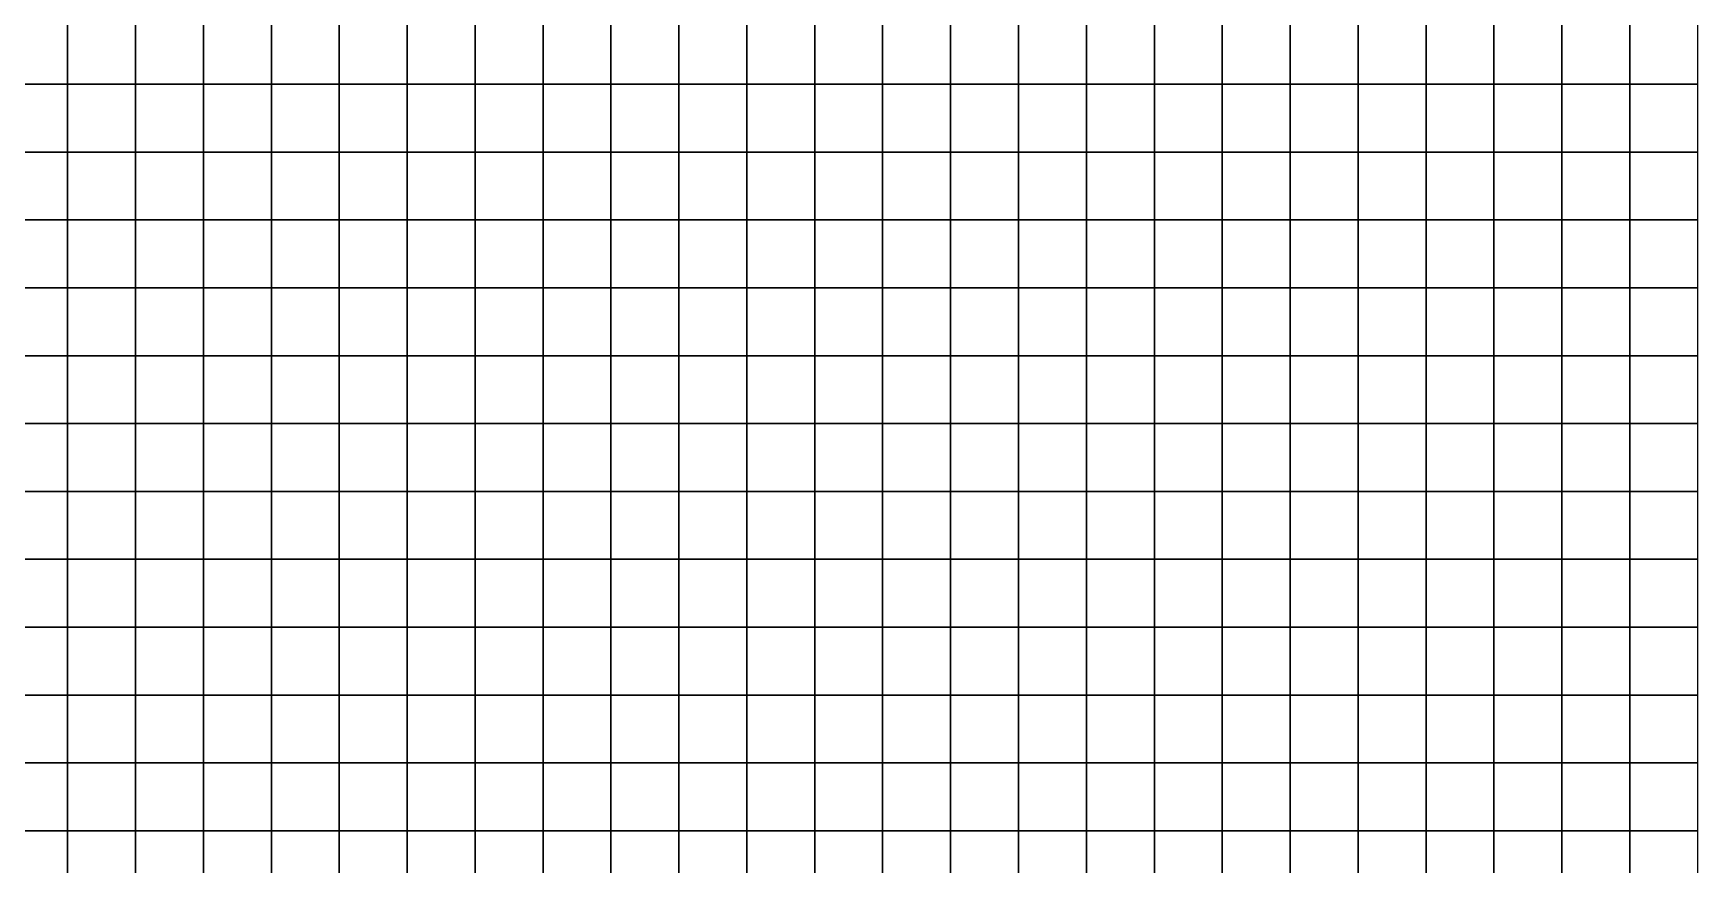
# Model space of a CAD drawing. Extents: x -32000 to 32000, y -32000 to 32000.
# Drawn here: x 16317 to 32000, y -15680 to -7840 of the extents above; entities that cross this region are included whole.
import ezdxf

# ---------------------------------------------------------------- set-up
doc = ezdxf.new("R2010")
doc.units = 0

msp = doc.modelspace()

# ---------------------------------------------------------------- linework, layer by layer
at = {"color": 1}
for points in [[(16000, -8320, 3843.6624), (16640, -8320, 3840.4624), (16640, -7680, 3839.137), (16000, -7680, 3842.3367)], [(16640, -8320, 3840.4624), (17280, -8320, 3837.2625), (17280, -7680, 3835.9368), (16640, -7680, 3839.137)], [(17280, -8320, 3837.2625), (17920, -8320, 3834.0625), (17920, -7680, 3832.7371), (17280, -7680, 3835.9368)], [(17920, -8320, 3834.0625), (18559.9961, -8320, 3830.8623), (18559.9961, -7680, 3829.5371), (17920, -7680, 3832.7371)], [(18559.9961, -8320, 3830.8623), (19199.9961, -8320, 3827.6626), (19199.9961, -7680, 3826.3372), (18559.9961, -7680, 3829.5371)], [(19199.9961, -8320, 3827.6626), (19840, -8320, 3846.9619), (19840, -7680, 3823.1372), (19199.9961, -7680, 3826.3372)], [(19840, -8320, 3846.9619), (20480, -8320, 3870.1382), (20480, -7680, 3819.937), (19840, -7680, 3823.1372)], [(20480, -8320, 3870.1382), (21120, -8320, 3841.2271), (21120, -7680, 3816.7373), (20480, -7680, 3819.937)], [(21120, -8320, 3841.2271), (21760, -8320, 3814.8628), (21760, -7680, 3813.5371), (21120, -7680, 3816.7373)], [(21760, -8320, 3814.8628), (22399.9961, -8320, 3811.6626), (22399.9961, -7680, 3810.3374), (21760, -7680, 3813.5371)], [(22399.9961, -8320, 3811.6626), (23039.9961, -8320, 3810.3374), (23039.9961, -7680, 3807.1372), (22399.9961, -7680, 3810.3374)], [(23039.9961, -8320, 3810.3374), (23680, -8320, 3887.7151), (23680, -7680, 3847.9602), (23039.9961, -7680, 3807.1372)], [(23680, -8320, 3887.7151), (24320, -8320, 4041.4436), (24320, -7680, 3898.8445), (23680, -7680, 3847.9602)], [(24320, -8320, 4041.4436), (24960, -8320, 4083.7651), (24960, -7680, 3797.7981), (24320, -7680, 3898.8445)], [(24960, -8320, 4083.7651), (25600, -8320, 3911.0928), (25600, -7680, 3794.3374), (24960, -7680, 3797.7981)], [(25600, -8320, 3911.0928), (26239.9961, -8320, 3798.7415), (26239.9961, -7680, 3791.1377), (25600, -7680, 3794.3374)], [(26239.9961, -8320, 3798.7415), (26879.9961, -8320, 3807.9116), (26879.9961, -7680, 3787.9375), (26239.9961, -7680, 3791.1377)], [(26879.9961, -8320, 3807.9116), (27520, -8320, 3824.9412), (27520, -7680, 3784.7378), (26879.9961, -7680, 3787.9375)], [(27520, -8320, 3824.9412), (28160, -8320, 3815.7539), (28160, -7680, 3781.5376), (27520, -7680, 3784.7378)], [(28160, -8320, 3815.7539), (28800, -8320, 3881.1401), (28800, -7680, 3778.3379), (28160, -7680, 3781.5376)], [(28800, -8320, 3881.1401), (29440, -8320, 4033.9363), (29440, -7680, 3858.9939), (28800, -7680, 3778.3379)], [(29440, -8320, 4033.9363), (30079.9961, -8320, 4166.1943), (30079.9961, -7680, 3974.0505), (29440, -7680, 3858.9939)], [(30079.9961, -8320, 4166.1943), (30719.9961, -8320, 4184.3843), (30719.9961, -7680, 4021.7705), (30079.9961, -7680, 3974.0505)], [(30719.9961, -8320, 4184.3843), (31359.9961, -8320, 4008.8955), (31359.9961, -7680, 4045.0989), (30719.9961, -7680, 4021.7705)], [(31359.9961, -8320, 4008.8955), (32000, -8320), (32000, -7680), (31359.9961, -7680, 4045.0989)], [(16000, -8960.002, 3844.9878), (16640, -8960.002, 3841.7876), (16640, -8320, 3840.4624), (16000, -8320, 3843.6624)], [(16640, -8960.002, 3841.7876), (17280, -8960.002, 3838.5879), (17280, -8320, 3837.2625), (16640, -8320, 3840.4624)], [(17280, -8960.002, 3838.5879), (17920, -8960.002, 3835.3877), (17920, -8320, 3834.0625), (17280, -8320, 3837.2625)], [(17920, -8960.002, 3835.3877), (18559.9961, -8960.002, 3832.188), (18559.9961, -8320, 3830.8623), (17920, -8320, 3834.0625)], [(18559.9961, -8960.002, 3832.188), (19199.9961, -8960.002, 3833.0769), (19199.9961, -8320, 3827.6626), (18559.9961, -8320, 3830.8623)], [(19199.9961, -8960.002, 3833.0769), (19840, -8960.002, 3987.7834), (19840, -8320, 3846.9619), (19199.9961, -8320, 3827.6626)], [(19840, -8960.002, 3987.7834), (20480, -8960.002, 4078.717), (20480, -8320, 3870.1382), (19840, -8320, 3846.9619)], [(20480, -8960.002, 4078.717), (21120, -8960.002, 3933.5952), (21120, -8320, 3841.2271), (20480, -8320, 3870.1382)], [(21120, -8960.002, 3933.5952), (21760, -8960.002, 3845.5227), (21760, -8320, 3814.8628), (21120, -8320, 3841.2271)], [(21760, -8960.002, 3845.5227), (22399.9961, -8960.002, 3829.2434), (22399.9961, -8320, 3811.6626), (21760, -8320, 3814.8628)], [(22399.9961, -8960.002, 3829.2434), (23039.9961, -8960.002, 3923.179), (23039.9961, -8320, 3810.3374), (22399.9961, -8320, 3811.6626)], [(23039.9961, -8960.002, 3923.179), (23680, -8960.002, 4032.9089), (23680, -8320, 3887.7151), (23039.9961, -8320, 3810.3374)], [(23680, -8960.002, 4032.9089), (24320, -8960.002, 4189.2236), (24320, -8320, 4041.4436), (23680, -8320, 3887.7151)], [(24320, -8960.002, 4189.2236), (24960, -8960.002, 4484.2056), (24960, -8320, 4083.7651), (24320, -8320, 4041.4436)], [(24960, -8960.002, 4484.2056), (25600, -8960.002, 4394.6973), (25600, -8320, 3911.0928), (24960, -8320, 4083.7651)], [(25600, -8960.002, 4394.6973), (26239.9961, -8960.002, 4197.9199), (26239.9961, -8320, 3798.7415), (25600, -8320, 3911.0928)], [(26239.9961, -8960.002, 4197.9199), (26879.9961, -8960.002, 4105.3467), (26879.9961, -8320, 3807.9116), (26239.9961, -8320, 3798.7415)], [(26879.9961, -8960.002, 4105.3467), (27520, -8960.002, 4018.7649), (27520, -8320, 3824.9412), (26879.9961, -8320, 3807.9116)], [(27520, -8960.002, 4018.7649), (28160, -8960.002, 4077.2056), (28160, -8320, 3815.7539), (27520, -8320, 3824.9412)], [(28160, -8960.002, 4077.2056), (28800, -8960.002, 4325.3564), (28800, -8320, 3881.1401), (28160, -8320, 3815.7539)], [(28800, -8960.002, 4325.3564), (29440, -8960.002, 4393.7964), (29440, -8320, 4033.9363), (28800, -8320, 3881.1401)], [(29440, -8960.002, 4393.7964), (30079.9961, -8960.002, 4303.2695), (30079.9961, -8320, 4166.1943), (29440, -8320, 4033.9363)], [(30079.9961, -8960.002, 4303.2695), (30719.9961, -8960.002, 4206.1948), (30719.9961, -8320, 4184.3843), (30079.9961, -8320, 4166.1943)], [(30719.9961, -8960.002, 4206.1948), (31359.9961, -8960.002, 3998.5723), (31359.9961, -8320, 4008.8955), (30719.9961, -8320, 4184.3843)], [(31359.9961, -8960.002, 3998.5723), (32000, -8960.002), (32000, -8320), (31359.9961, -8320, 4008.8955)], [(16000, -9600, 3846.313), (16640, -9600, 3843.1133), (16640, -8960.002, 3841.7876), (16000, -8960.002, 3844.9878)], [(16640, -9600, 3843.1133), (17280, -9600, 3839.9131), (17280, -8960.002, 3838.5879), (16640, -8960.002, 3841.7876)], [(17280, -9600, 3839.9131), (17920, -9600, 3836.7134), (17920, -8960.002, 3835.3877), (17280, -8960.002, 3838.5879)], [(17920, -9600, 3836.7134), (18559.9961, -9600, 3835.3877), (18559.9961, -8960.002, 3832.188), (17920, -8960.002, 3835.3877)], [(18559.9961, -9600, 3835.3877), (19199.9961, -9600, 3836.2766), (19199.9961, -8960.002, 3833.0769), (18559.9961, -8960.002, 3832.188)], [(19199.9961, -9600, 3836.2766), (19840, -9600, 4069.6594), (19840, -8960.002, 3987.7834), (19199.9961, -8960.002, 3833.0769)], [(19840, -9600, 4069.6594), (20480, -9600, 4341.145), (20480, -8960.002, 4078.717), (19840, -8960.002, 3987.7834)], [(20480, -9600, 4341.145), (21120, -9600, 4175.2612), (21120, -8960.002, 3933.5952), (20480, -8960.002, 4078.717)], [(21120, -9600, 4175.2612), (21760, -9600, 3967.0959), (21760, -8960.002, 3845.5227), (21120, -8960.002, 3933.5952)], [(21760, -9600, 3967.0959), (22399.9961, -9600, 3911.4087), (22399.9961, -8960.002, 3829.2434), (21760, -8960.002, 3845.5227)], [(22399.9961, -9600, 3911.4087), (23039.9961, -9600, 4086.8618), (23039.9961, -8960.002, 3923.179), (22399.9961, -8960.002, 3829.2434)], [(23039.9961, -9600, 4086.8618), (23680, -9600, 4337.2363), (23680, -8960.002, 4032.9089), (23039.9961, -8960.002, 3923.179)], [(23680, -9600, 4337.2363), (24320, -9600, 4381.6016), (24320, -8960.002, 4189.2236), (23680, -8960.002, 4032.9089)], [(24320, -9600, 4381.6016), (24960, -9600, 4623.6294), (24960, -8960.002, 4484.2056), (24320, -8960.002, 4189.2236)], [(24960, -9600, 4623.6294), (25600, -9600, 4769.1914), (25600, -8960.002, 4394.6973), (24960, -8960.002, 4484.2056)], [(25600, -9600, 4769.1914), (26239.9961, -9600, 4654.4746), (26239.9961, -8960.002, 4197.9199), (25600, -8960.002, 4394.6973)], [(26239.9961, -9600, 4654.4746), (26879.9961, -9600, 4445.4766), (26879.9961, -8960.002, 4105.3467), (26239.9961, -8960.002, 4197.9199)], [(26879.9961, -9600, 4445.4766), (27520, -9600, 4327.9971), (27520, -8960.002, 4018.7649), (26879.9961, -8960.002, 4105.3467)], [(27520, -9600, 4327.9971), (28160, -9600, 4494.7324), (28160, -8960.002, 4077.2056), (27520, -8960.002, 4018.7649)], [(28160, -9600, 4494.7324), (28800, -9600, 4730.8447), (28800, -8960.002, 4325.3564), (28160, -8960.002, 4077.2056)], [(28800, -9600, 4730.8447), (29440, -9600, 4618.6636), (29440, -8960.002, 4393.7964), (28800, -8960.002, 4325.3564)], [(29440, -9600, 4618.6636), (30079.9961, -9600, 4288.2261), (30079.9961, -8960.002, 4303.2695), (29440, -8960.002, 4393.7964)], [(30079.9961, -9600, 4288.2261), (30719.9961, -9600, 4097.7588), (30719.9961, -8960.002, 4206.1948), (30079.9961, -8960.002, 4303.2695)], [(30719.9961, -9600, 4097.7588), (31359.9961, -9600, 4021.4104), (31359.9961, -8960.002, 3998.5723), (30719.9961, -8960.002, 4206.1948)], [(31359.9961, -9600, 4021.4104), (32000, -9600), (32000, -8960.002), (31359.9961, -8960.002, 3998.5723)], [(16000, -10240, 3847.6387), (16640, -10240, 3874.6914), (16640, -9600, 3843.1133), (16000, -9600, 3846.313)], [(16640, -10240, 3874.6914), (17280, -10240, 3841.2388), (17280, -9600, 3839.9131), (16640, -9600, 3843.1133)], [(17280, -10240, 3841.2388), (17920, -10240, 3839.9131), (17920, -9600, 3836.7134), (17280, -9600, 3839.9131)], [(17920, -10240, 3839.9131), (18559.9961, -10240, 3838.5879), (18559.9961, -9600, 3835.3877), (17920, -9600, 3836.7134)], [(18559.9961, -10240, 3838.5879), (19199.9961, -10240, 3839.4768), (19199.9961, -9600, 3836.2766), (18559.9961, -9600, 3835.3877)], [(19199.9961, -10240, 3839.4768), (19840, -10240, 4003.9634), (19840, -9600, 4069.6594), (19199.9961, -9600, 3836.2766)], [(19840, -10240, 4003.9634), (20480, -10240, 4498.3965), (20480, -9600, 4341.145), (19840, -9600, 4069.6594)], [(20480, -10240, 4498.3965), (21120, -10240, 4641.1274), (21120, -9600, 4175.2612), (20480, -9600, 4341.145)], [(21120, -10240, 4641.1274), (21760, -10240, 4404.6895), (21760, -9600, 3967.0959), (21120, -9600, 4175.2612)], [(21760, -10240, 4404.6895), (22399.9961, -10240, 4338.0249), (22399.9961, -9600, 3911.4087), (21760, -9600, 3967.0959)], [(22399.9961, -10240, 4338.0249), (23039.9961, -10240, 4399.0137), (23039.9961, -9600, 4086.8618), (22399.9961, -9600, 3911.4087)], [(23039.9961, -10240, 4399.0137), (23680, -10240, 4618.5537), (23680, -9600, 4337.2363), (23039.9961, -9600, 4086.8618)], [(23680, -10240, 4618.5537), (24320, -10240, 4602.7295), (24320, -9600, 4381.6016), (23680, -9600, 4337.2363)], [(24320, -10240, 4602.7295), (24960, -10240, 4706.2588), (24960, -9600, 4623.6294), (24320, -9600, 4381.6016)], [(24960, -10240, 4706.2588), (25600, -10240, 4866.7139), (25600, -9600, 4769.1914), (24960, -9600, 4623.6294)], [(25600, -10240, 4866.7139), (26239.9961, -10240, 4819.2817), (26239.9961, -9600, 4654.4746), (25600, -9600, 4769.1914)], [(26239.9961, -10240, 4819.2817), (26879.9961, -10240, 4706.6675), (26879.9961, -9600, 4445.4766), (26239.9961, -9600, 4654.4746)], [(26879.9961, -10240, 4706.6675), (27520, -10240, 4720.8521), (27520, -9600, 4327.9971), (26879.9961, -9600, 4445.4766)], [(27520, -10240, 4720.8521), (28160, -10240, 4868.1748), (28160, -9600, 4494.7324), (27520, -9600, 4327.9971)], [(28160, -10240, 4868.1748), (28800, -10240, 4758.3608), (28800, -9600, 4730.8447), (28160, -9600, 4494.7324)], [(28800, -10240, 4758.3608), (29440, -10240, 4442.9478), (29440, -9600, 4618.6636), (28800, -9600, 4730.8447)], [(29440, -10240, 4442.9478), (30079.9961, -10240, 4230.4678), (30079.9961, -9600, 4288.2261), (29440, -9600, 4618.6636)], [(30079.9961, -10240, 4230.4678), (30719.9961, -10240, 4057.9082), (30719.9961, -9600, 4097.7588), (30079.9961, -9600, 4288.2261)], [(30719.9961, -10240, 4057.9082), (31359.9961, -10240, 4001.1821), (31359.9961, -9600, 4021.4104), (30719.9961, -9600, 4097.7588)], [(31359.9961, -10240, 4001.1821), (32000, -10240), (32000, -9600), (31359.9961, -9600, 4021.4104)], [(16000, -10880.002, 3877.2666), (16640, -10880.002, 3997.3831), (16640, -10240, 3874.6914), (16000, -10240, 3847.6387)], [(16640, -10880.002, 3997.3831), (17280, -10880.002, 3981.6191), (17280, -10240, 3841.2388), (16640, -10240, 3874.6914)], [(17280, -10880.002, 3981.6191), (17920, -10880.002, 3867.3862), (17920, -10240, 3839.9131), (17280, -10240, 3841.2388)], [(17920, -10880.002, 3867.3862), (18559.9961, -10880.002, 3841.7876), (18559.9961, -10240, 3838.5879), (17920, -10240, 3839.9131)], [(18559.9961, -10880.002, 3841.7876), (19199.9961, -10880.002, 3843.7366), (19199.9961, -10240, 3839.4768), (18559.9961, -10240, 3838.5879)], [(19199.9961, -10880.002, 3843.7366), (19840, -10880.002, 4105.1934), (19840, -10240, 4003.9634), (19199.9961, -10240, 3839.4768)], [(19840, -10880.002, 4105.1934), (20480, -10880.002, 4788.936), (20480, -10240, 4498.3965), (19840, -10240, 4003.9634)], [(20480, -10880.002, 4788.936), (21120, -10880.002, 5160.6958), (21120, -10240, 4641.1274), (20480, -10240, 4498.3965)], [(21120, -10880.002, 5160.6958), (21760, -10880.002, 4851.5615), (21760, -10240, 4404.6895), (21120, -10240, 4641.1274)], [(21760, -10880.002, 4851.5615), (22399.9961, -10880.002, 4746.71), (22399.9961, -10240, 4338.0249), (21760, -10240, 4404.6895)], [(22399.9961, -10880.002, 4746.71), (23039.9961, -10880.002, 4822.0723), (23039.9961, -10240, 4399.0137), (22399.9961, -10240, 4338.0249)], [(23039.9961, -10880.002, 4822.0723), (23680, -10880.002, 4953.4312), (23680, -10240, 4618.5537), (23039.9961, -10240, 4399.0137)], [(23680, -10880.002, 4953.4312), (24320, -10880.002, 4862.0786), (24320, -10240, 4602.7295), (23680, -10240, 4618.5537)], [(24320, -10880.002, 4862.0786), (24960, -10880.002, 4890.3223), (24960, -10240, 4706.2588), (24320, -10240, 4602.7295)], [(24960, -10880.002, 4890.3223), (25600, -10880.002, 4985.1865), (25600, -10240, 4866.7139), (24960, -10240, 4706.2588)], [(25600, -10880.002, 4985.1865), (26239.9961, -10880.002, 5026.1406), (26239.9961, -10240, 4819.2817), (25600, -10240, 4866.7139)], [(26239.9961, -10880.002, 5026.1406), (26879.9961, -10880.002, 4973.5308), (26879.9961, -10240, 4706.6675), (26239.9961, -10240, 4819.2817)], [(26879.9961, -10880.002, 4973.5308), (27520, -10880.002, 4887.5669), (27520, -10240, 4720.8521), (26879.9961, -10240, 4706.6675)], [(27520, -10880.002, 4887.5669), (28160, -10880.002, 4869.377), (28160, -10240, 4868.1748), (27520, -10240, 4720.8521)], [(28160, -10880.002, 4869.377), (28800, -10880.002, 4529.4702), (28800, -10240, 4758.3608), (28160, -10240, 4868.1748)], [(28800, -10880.002, 4529.4702), (29440, -10880.002, 4137.3911), (29440, -10240, 4442.9478), (28800, -10240, 4758.3608)], [(29440, -10880.002, 4137.3911), (30079.9961, -10880.002, 4039.2964), (30079.9961, -10240, 4230.4678), (29440, -10240, 4442.9478)], [(30079.9961, -10880.002, 4039.2964), (30719.9961, -10880.002, 3920.9087), (30719.9961, -10240, 4057.9082), (30079.9961, -10240, 4230.4678)], [(30719.9961, -10880.002, 3920.9087), (31359.9961, -10880.002, 3881.3999), (31359.9961, -10240, 4001.1821), (30719.9961, -10240, 4057.9082)], [(31359.9961, -10880.002, 3881.3999), (32000, -10880.002), (32000, -10240), (31359.9961, -10240, 4001.1821)], [(16000, -11520, 3944.8447), (16640, -11520, 4158.6655), (16640, -10880.002, 3997.3831), (16000, -10880.002, 3877.2666)], [(16640, -11520, 4158.6655), (17280, -11520, 4164.605), (17280, -10880.002, 3981.6191), (16640, -10880.002, 3997.3831)], [(17280, -11520, 4164.605), (17920, -11520, 4091.7576), (17920, -10880.002, 3867.3862), (17280, -10880.002, 3981.6191)], [(17920, -11520, 4091.7576), (18559.9961, -11520, 3934.7588), (18559.9961, -10880.002, 3841.7876), (17920, -10880.002, 3867.3862)], [(18559.9961, -11520, 3934.7588), (19199.9961, -11520, 3949.3728), (19199.9961, -10880.002, 3843.7366), (18559.9961, -10880.002, 3841.7876)], [(19199.9961, -11520, 3949.3728), (19840, -11520, 4467.1499), (19840, -10880.002, 4105.1934), (19199.9961, -10880.002, 3843.7366)], [(19840, -11520, 4467.1499), (20480, -11520, 5206.9639), (20480, -10880.002, 4788.936), (19840, -10880.002, 4105.1934)], [(20480, -11520, 5206.9639), (21120, -11520, 5495.1782), (21120, -10880.002, 5160.6958), (20480, -10880.002, 4788.936)], [(21120, -11520, 5495.1782), (21760, -11520, 5261.3071), (21760, -10880.002, 4851.5615), (21120, -10880.002, 5160.6958)], [(21760, -11520, 5261.3071), (22399.9961, -11520, 5160.2563), (22399.9961, -10880.002, 4746.71), (21760, -10880.002, 4851.5615)], [(22399.9961, -11520, 5160.2563), (23039.9961, -11520, 5289.0972), (23039.9961, -10880.002, 4822.0723), (22399.9961, -10880.002, 4746.71)], [(23039.9961, -11520, 5289.0972), (23680, -11520, 5462.6987), (23680, -10880.002, 4953.4312), (23039.9961, -10880.002, 4822.0723)], [(23680, -11520, 5462.6987), (24320, -11520, 5322.6597), (24320, -10880.002, 4862.0786), (23680, -10880.002, 4953.4312)], [(24320, -11520, 5322.6597), (24960, -11520, 5168.707), (24960, -10880.002, 4890.3223), (24320, -10880.002, 4862.0786)], [(24960, -11520, 5168.707), (25600, -11520, 5033.5215), (25600, -10880.002, 4985.1865), (24960, -10880.002, 4890.3223)], [(25600, -11520, 5033.5215), (26239.9961, -11520, 4984.5205), (26239.9961, -10880.002, 5026.1406), (25600, -10880.002, 4985.1865)], [(26239.9961, -11520, 4984.5205), (26879.9961, -11520, 4944.2461), (26879.9961, -10880.002, 4973.5308), (26239.9961, -10880.002, 5026.1406)], [(26879.9961, -11520, 4944.2461), (27520, -11520, 4795.1528), (27520, -10880.002, 4887.5669), (26879.9961, -10880.002, 4973.5308)], [(27520, -11520, 4795.1528), (28160, -11520, 4578.998), (28160, -10880.002, 4869.377), (27520, -10880.002, 4887.5669)], [(28160, -11520, 4578.998), (28800, -11520, 4219.9272), (28800, -10880.002, 4529.4702), (28160, -10880.002, 4869.377)], [(28800, -11520, 4219.9272), (29440, -11520, 3992.7578), (29440, -10880.002, 4137.3911), (28800, -10880.002, 4529.4702)], [(29440, -11520, 3992.7578), (30079.9961, -11520, 3900.6111), (30079.9961, -10880.002, 4039.2964), (29440, -10880.002, 4137.3911)], [(30079.9961, -11520, 3900.6111), (30719.9961, -11520, 3731.5544), (30719.9961, -10880.002, 3920.9087), (30079.9961, -10880.002, 4039.2964)], [(30719.9961, -11520, 3731.5544), (31359.9961, -11520, 3714.8967), (31359.9961, -10880.002, 3881.3999), (30719.9961, -10880.002, 3920.9087)], [(31359.9961, -11520, 3714.8967), (32000, -11520), (32000, -10880.002), (31359.9961, -10880.002, 3881.3999)], [(16000, -12160, 4061.7019), (16640, -12160, 4313.2534), (16640, -11520, 4158.6655), (16000, -11520, 3944.8447)], [(16640, -12160, 4313.2534), (17280, -12160, 4213.8926), (17280, -11520, 4164.605), (16640, -11520, 4158.6655)], [(17280, -12160, 4213.8926), (17920, -12160, 4205.7344), (17920, -11520, 4091.7576), (17280, -11520, 4164.605)], [(17920, -12160, 4205.7344), (18559.9961, -12160, 4183.9468), (18559.9961, -11520, 3934.7588), (17920, -11520, 4091.7576)], [(18559.9961, -12160, 4183.9468), (19199.9961, -12160, 4359.5293), (19199.9961, -11520, 3949.3728), (18559.9961, -11520, 3934.7588)], [(19199.9961, -12160, 4359.5293), (19840, -12160, 4928.4902), (19840, -11520, 4467.1499), (19199.9961, -11520, 3949.3728)], [(19840, -12160, 4928.4902), (20480, -12160, 5346.8438), (20480, -11520, 5206.9639), (19840, -11520, 4467.1499)], [(20480, -12160, 5346.8438), (21120, -12160, 5452.8955), (21120, -11520, 5495.1782), (20480, -11520, 5206.9639)], [(21120, -12160, 5452.8955), (21760, -12160, 5527.2817), (21760, -11520, 5261.3071), (21120, -11520, 5495.1782)], [(21760, -12160, 5527.2817), (22399.9961, -12160, 5715.8208), (22399.9961, -11520, 5160.2563), (21760, -11520, 5261.3071)], [(22399.9961, -12160, 5715.8208), (23039.9961, -12160, 5844.9536), (23039.9961, -11520, 5289.0972), (22399.9961, -11520, 5160.2563)], [(23039.9961, -12160, 5844.9536), (23680, -12160, 5819.8872), (23680, -11520, 5462.6987), (23039.9961, -11520, 5289.0972)], [(23680, -12160, 5819.8872), (24320, -12160, 5552.2451), (24320, -11520, 5322.6597), (23680, -11520, 5462.6987)], [(24320, -12160, 5552.2451), (24960, -12160, 5254.5605), (24960, -11520, 5168.707), (24320, -11520, 5322.6597)], [(24960, -12160, 5254.5605), (25600, -12160, 4995.3545), (25600, -11520, 5033.5215), (24960, -11520, 5168.707)], [(25600, -12160, 4995.3545), (26239.9961, -12160, 4801.1851), (26239.9961, -11520, 4984.5205), (25600, -11520, 5033.5215)], [(26239.9961, -12160, 4801.1851), (26879.9961, -12160, 4634.0835), (26879.9961, -11520, 4944.2461), (26239.9961, -11520, 4984.5205)], [(26879.9961, -12160, 4634.0835), (27520, -12160, 4521.2759), (27520, -11520, 4795.1528), (26879.9961, -11520, 4944.2461)], [(27520, -12160, 4521.2759), (28160, -12160, 4340.2427), (28160, -11520, 4578.998), (27520, -11520, 4795.1528)], [(28160, -12160, 4340.2427), (28800, -12160, 4091.1521), (28800, -11520, 4219.9272), (28160, -11520, 4578.998)], [(28800, -12160, 4091.1521), (29440, -12160, 3991.624), (29440, -11520, 3992.7578), (28800, -11520, 4219.9272)], [(29440, -12160, 3991.624), (30079.9961, -12160, 3857.2937), (30079.9961, -11520, 3900.6111), (29440, -11520, 3992.7578)], [(30079.9961, -12160, 3857.2937), (30719.9961, -12160, 3690.8447), (30719.9961, -11520, 3731.5544), (30079.9961, -11520, 3900.6111)], [(30719.9961, -12160, 3690.8447), (31359.9961, -12160, 3691.4939), (31359.9961, -11520, 3714.8967), (30719.9961, -11520, 3731.5544)], [(31359.9961, -12160, 3691.4939), (32000, -12160), (32000, -11520), (31359.9961, -11520, 3714.8967)], [(16000, -12800.002, 4117.4702), (16640, -12800.002, 4400.8179), (16640, -12160, 4313.2534), (16000, -12160, 4061.7019)], [(16640, -12800.002, 4400.8179), (17280, -12800.002, 4323.8193), (17280, -12160, 4213.8926), (16640, -12160, 4313.2534)], [(17280, -12800.002, 4323.8193), (17920, -12800.002, 4205.7261), (17920, -12160, 4205.7344), (17280, -12160, 4213.8926)], [(17920, -12800.002, 4205.7261), (18559.9961, -12800.002, 4343.5381), (18559.9961, -12160, 4183.9468), (17920, -12160, 4205.7344)], [(18559.9961, -12800.002, 4343.5381), (19199.9961, -12800.002, 4759.1299), (19199.9961, -12160, 4359.5293), (18559.9961, -12160, 4183.9468)], [(19199.9961, -12800.002, 4759.1299), (19840, -12800.002, 5169.7642), (19840, -12160, 4928.4902), (19199.9961, -12160, 4359.5293)], [(19840, -12800.002, 5169.7642), (20480, -12800.002, 5222.2646), (20480, -12160, 5346.8438), (19840, -12160, 4928.4902)], [(20480, -12800.002, 5222.2646), (21120, -12800.002, 5246.2007), (21120, -12160, 5452.8955), (20480, -12160, 5346.8438)], [(21120, -12800.002, 5246.2007), (21760, -12800.002, 5563.4956), (21760, -12160, 5527.2817), (21120, -12160, 5452.8955)], [(21760, -12800.002, 5563.4956), (22399.9961, -12800.002, 5961.5396), (22399.9961, -12160, 5715.8208), (21760, -12160, 5527.2817)], [(22399.9961, -12800.002, 5961.5396), (23039.9961, -12800.002, 5932.1382), (23039.9961, -12160, 5844.9536), (22399.9961, -12160, 5715.8208)], [(23039.9961, -12800.002, 5932.1382), (23680, -12800.002, 5534.1504), (23680, -12160, 5819.8872), (23039.9961, -12160, 5844.9536)], [(23680, -12800.002, 5534.1504), (24320, -12800.002, 5181.4766), (24320, -12160, 5552.2451), (23680, -12160, 5819.8872)], [(24320, -12800.002, 5181.4766), (24960, -12800.002, 5105.8584), (24960, -12160, 5254.5605), (24320, -12160, 5552.2451)], [(24960, -12800.002, 5105.8584), (25600, -12800.002, 4976.5942), (25600, -12160, 4995.3545), (24960, -12160, 5254.5605)], [(25600, -12800.002, 4976.5942), (26239.9961, -12800.002, 4703.8408), (26239.9961, -12160, 4801.1851), (25600, -12160, 4995.3545)], [(26239.9961, -12800.002, 4703.8408), (26879.9961, -12800.002, 4366.2231), (26879.9961, -12160, 4634.0835), (26239.9961, -12160, 4801.1851)], [(26879.9961, -12800.002, 4366.2231), (27520, -12800.002, 4242.0093), (27520, -12160, 4521.2759), (26879.9961, -12160, 4634.0835)], [(27520, -12800.002, 4242.0093), (28160, -12800.002, 4227.9312), (28160, -12160, 4340.2427), (27520, -12160, 4521.2759)], [(28160, -12800.002, 4227.9312), (28800, -12800.002, 4116.8833), (28800, -12160, 4091.1521), (28160, -12160, 4340.2427)], [(28800, -12800.002, 4116.8833), (29440, -12800.002, 4049.6731), (29440, -12160, 3991.624), (28800, -12160, 4091.1521)], [(29440, -12800.002, 4049.6731), (30079.9961, -12800.002, 3884.8689), (30079.9961, -12160, 3857.2937), (29440, -12160, 3991.624)], [(30079.9961, -12800.002, 3884.8689), (30719.9961, -12800.002, 3708.1531), (30719.9961, -12160, 3690.8447), (30079.9961, -12160, 3857.2937)], [(30719.9961, -12800.002, 3708.1531), (31359.9961, -12800.002, 3686.3193), (31359.9961, -12160, 3691.4939), (30719.9961, -12160, 3690.8447)], [(31359.9961, -12800.002, 3686.3193), (32000, -12800.002), (32000, -12160), (31359.9961, -12160, 3691.4939)], [(16000, -13440, 4234.8301), (16640, -13440, 4407.9731), (16640, -12800.002, 4400.8179), (16000, -12800.002, 4117.4702)], [(16640, -13440, 4407.9731), (17280, -13440, 4445.0479), (17280, -12800.002, 4323.8193), (16640, -12800.002, 4400.8179)], [(17280, -13440, 4445.0479), (17920, -13440, 4349.3496), (17920, -12800.002, 4205.7261), (17280, -12800.002, 4323.8193)], [(17920, -13440, 4349.3496), (18559.9961, -13440, 4531.4419), (18559.9961, -12800.002, 4343.5381), (17920, -12800.002, 4205.7261)], [(18559.9961, -13440, 4531.4419), (19199.9961, -13440, 4904.9175), (19199.9961, -12800.002, 4759.1299), (18559.9961, -12800.002, 4343.5381)], [(19199.9961, -13440, 4904.9175), (19840, -13440, 5120.1138), (19840, -12800.002, 5169.7642), (19199.9961, -12800.002, 4759.1299)], [(19840, -13440, 5120.1138), (20480, -13440, 5114.2104), (20480, -12800.002, 5222.2646), (19840, -12800.002, 5169.7642)], [(20480, -13440, 5114.2104), (21120, -13440, 5071.5488), (21120, -12800.002, 5246.2007), (20480, -12800.002, 5222.2646)], [(21120, -13440, 5071.5488), (21760, -13440, 5204.3223), (21760, -12800.002, 5563.4956), (21120, -12800.002, 5246.2007)], [(21760, -13440, 5204.3223), (22399.9961, -13440, 5542.0088), (22399.9961, -12800.002, 5961.5396), (21760, -12800.002, 5563.4956)], [(22399.9961, -13440, 5542.0088), (23039.9961, -13440, 5488.4058), (23039.9961, -12800.002, 5932.1382), (22399.9961, -12800.002, 5961.5396)], [(23039.9961, -13440, 5488.4058), (23680, -13440, 5097.8926), (23680, -12800.002, 5534.1504), (23039.9961, -12800.002, 5932.1382)], [(23680, -13440, 5097.8926), (24320, -13440, 4907.2041), (24320, -12800.002, 5181.4766), (23680, -12800.002, 5534.1504)], [(24320, -13440, 4907.2041), (24960, -13440, 5034.2935), (24960, -12800.002, 5105.8584), (24320, -12800.002, 5181.4766)], [(24960, -13440, 5034.2935), (25600, -13440, 5024.666), (25600, -12800.002, 4976.5942), (24960, -12800.002, 5105.8584)], [(25600, -13440, 5024.666), (26239.9961, -13440, 4732.3267), (26239.9961, -12800.002, 4703.8408), (25600, -12800.002, 4976.5942)], [(26239.9961, -13440, 4732.3267), (26879.9961, -13440, 4370.6021), (26879.9961, -12800.002, 4366.2231), (26239.9961, -12800.002, 4703.8408)], [(26879.9961, -13440, 4370.6021), (27520, -13440, 4213.6875), (27520, -12800.002, 4242.0093), (26879.9961, -12800.002, 4366.2231)], [(27520, -13440, 4213.6875), (28160, -13440, 4237.9277), (28160, -12800.002, 4227.9312), (27520, -12800.002, 4242.0093)], [(28160, -13440, 4237.9277), (28800, -13440, 4130.9619), (28800, -12800.002, 4116.8833), (28160, -12800.002, 4227.9312)], [(28800, -13440, 4130.9619), (29440, -13440, 4145.4438), (29440, -12800.002, 4049.6731), (28800, -12800.002, 4116.8833)], [(29440, -13440, 4145.4438), (30079.9961, -13440, 4073.7773), (30079.9961, -12800.002, 3884.8689), (29440, -12800.002, 4049.6731)], [(30079.9961, -13440, 4073.7773), (30719.9961, -13440, 3889.8533), (30719.9961, -12800.002, 3708.1531), (30079.9961, -12800.002, 3884.8689)], [(30719.9961, -13440, 3889.8533), (31359.9961, -13440, 3734.991), (31359.9961, -12800.002, 3686.3193), (30719.9961, -12800.002, 3708.1531)], [(31359.9961, -13440, 3734.991), (32000, -13440), (32000, -12800.002), (31359.9961, -12800.002, 3686.3193)], [(16000, -14080, 4370.7783), (16640, -14080, 4403.814), (16640, -13440, 4407.9731), (16000, -13440, 4234.8301)], [(16640, -14080, 4403.814), (17280, -14080, 4437.2231), (17280, -13440, 4445.0479), (16640, -13440, 4407.9731)], [(17280, -14080, 4437.2231), (17920, -14080, 4380.1978), (17920, -13440, 4349.3496), (17280, -13440, 4445.0479)], [(17920, -14080, 4380.1978), (18559.9961, -14080, 4601.6943), (18559.9961, -13440, 4531.4419), (17920, -13440, 4349.3496)], [(18559.9961, -14080, 4601.6943), (19199.9961, -14080, 4745.4624), (19199.9961, -13440, 4904.9175), (18559.9961, -13440, 4531.4419)], [(19199.9961, -14080, 4745.4624), (19840, -14080, 4814.0649), (19840, -13440, 5120.1138), (19199.9961, -13440, 4904.9175)], [(19840, -14080, 4814.0649), (20480, -14080, 4942.5908), (20480, -13440, 5114.2104), (19840, -13440, 5120.1138)], [(20480, -14080, 4942.5908), (21120, -14080, 4677.6724), (21120, -13440, 5071.5488), (20480, -13440, 5114.2104)], [(21120, -14080, 4677.6724), (21760, -14080, 4546.6992), (21760, -13440, 5204.3223), (21120, -13440, 5071.5488)], [(21760, -14080, 4546.6992), (22399.9961, -14080, 4892.1997), (22399.9961, -13440, 5542.0088), (21760, -13440, 5204.3223)], [(22399.9961, -14080, 4892.1997), (23039.9961, -14080, 4958.2559), (23039.9961, -13440, 5488.4058), (22399.9961, -13440, 5542.0088)], [(23039.9961, -14080, 4958.2559), (23680, -14080, 4886.8921), (23680, -13440, 5097.8926), (23039.9961, -13440, 5488.4058)], [(23680, -14080, 4886.8921), (24320, -14080, 4941.5796), (24320, -13440, 4907.2041), (23680, -13440, 5097.8926)], [(24320, -14080, 4941.5796), (24960, -14080, 5058.5176), (24960, -13440, 5034.2935), (24320, -13440, 4907.2041)], [(24960, -14080, 5058.5176), (25600, -14080, 5048.4585), (25600, -13440, 5024.666), (24960, -13440, 5034.2935)], [(25600, -14080, 5048.4585), (26239.9961, -14080, 4843.791), (26239.9961, -13440, 4732.3267), (25600, -13440, 5024.666)], [(26239.9961, -14080, 4843.791), (26879.9961, -14080, 4498.8223), (26879.9961, -13440, 4370.6021), (26239.9961, -13440, 4732.3267)], [(26879.9961, -14080, 4498.8223), (27520, -14080, 4246.6523), (27520, -13440, 4213.6875), (26879.9961, -13440, 4370.6021)], [(27520, -14080, 4246.6523), (28160, -14080, 4202.1157), (28160, -13440, 4237.9277), (27520, -13440, 4213.6875)], [(28160, -14080, 4202.1157), (28800, -14080, 4034.6672), (28800, -13440, 4130.9619), (28160, -13440, 4237.9277)], [(28800, -14080, 4034.6672), (29440, -14080, 4071.574), (29440, -13440, 4145.4438), (28800, -13440, 4130.9619)], [(29440, -14080, 4071.574), (30079.9961, -14080, 4129.8076), (30079.9961, -13440, 4073.7773), (29440, -13440, 4145.4438)], [(30079.9961, -14080, 4129.8076), (30719.9961, -14080, 4080.9436), (30719.9961, -13440, 3889.8533), (30079.9961, -13440, 4073.7773)], [(30719.9961, -14080, 4080.9436), (31359.9961, -14080, 3906.655), (31359.9961, -13440, 3734.991), (30719.9961, -13440, 3889.8533)], [(31359.9961, -14080, 3906.655), (32000, -14080), (32000, -13440), (31359.9961, -13440, 3734.991)], [(16000, -14720.002, 4291.0181), (16640, -14720.002, 4199.0513), (16640, -14080, 4403.814), (16000, -14080, 4370.7783)], [(16640, -14720.002, 4199.0513), (17280, -14720.002, 4224.1074), (17280, -14080, 4437.2231), (16640, -14080, 4403.814)], [(17280, -14720.002, 4224.1074), (17920, -14720.002, 4206.1377), (17920, -14080, 4380.1978), (17280, -14080, 4437.2231)], [(17920, -14720.002, 4206.1377), (18559.9961, -14720.002, 4323.2568), (18559.9961, -14080, 4601.6943), (17920, -14080, 4380.1978)], [(18559.9961, -14720.002, 4323.2568), (19199.9961, -14720.002, 4277.5449), (19199.9961, -14080, 4745.4624), (18559.9961, -14080, 4601.6943)], [(19199.9961, -14720.002, 4277.5449), (19840, -14720.002, 4292.5361), (19840, -14080, 4814.0649), (19199.9961, -14080, 4745.4624)], [(19840, -14720.002, 4292.5361), (20480, -14720.002, 4483.8823), (20480, -14080, 4942.5908), (19840, -14080, 4814.0649)], [(20480, -14720.002, 4483.8823), (21120, -14720.002, 4184.6436), (21120, -14080, 4677.6724), (20480, -14080, 4942.5908)], [(21120, -14720.002, 4184.6436), (21760, -14720.002, 4162.9077), (21760, -14080, 4546.6992), (21120, -14080, 4677.6724)], [(21760, -14720.002, 4162.9077), (22399.9961, -14720.002, 4487.5503), (22399.9961, -14080, 4892.1997), (21760, -14080, 4546.6992)], [(22399.9961, -14720.002, 4487.5503), (23039.9961, -14720.002, 4479.0728), (23039.9961, -14080, 4958.2559), (22399.9961, -14080, 4892.1997)], [(23039.9961, -14720.002, 4479.0728), (23680, -14720.002, 4620.7153), (23680, -14080, 4886.8921), (23039.9961, -14080, 4958.2559)], [(23680, -14720.002, 4620.7153), (24320, -14720.002, 4888.7915), (24320, -14080, 4941.5796), (23680, -14080, 4886.8921)], [(24320, -14720.002, 4888.7915), (24960, -14720.002, 5033.9502), (24960, -14080, 5058.5176), (24320, -14080, 4941.5796)], [(24960, -14720.002, 5033.9502), (25600, -14720.002, 4999.8677), (25600, -14080, 5048.4585), (24960, -14080, 5058.5176)], [(25600, -14720.002, 4999.8677), (26239.9961, -14720.002, 4767.1558), (26239.9961, -14080, 4843.791), (25600, -14080, 5048.4585)], [(26239.9961, -14720.002, 4767.1558), (26879.9961, -14720.002, 4392.4644), (26879.9961, -14080, 4498.8223), (26239.9961, -14080, 4843.791)], [(26879.9961, -14720.002, 4392.4644), (27520, -14720.002, 4096.2539), (27520, -14080, 4246.6523), (26879.9961, -14080, 4498.8223)], [(27520, -14720.002, 4096.2539), (28160, -14720.002, 3972.2847), (28160, -14080, 4202.1157), (27520, -14080, 4246.6523)], [(28160, -14720.002, 3972.2847), (28800, -14720.002, 3861.9744), (28800, -14080, 4034.6672), (28160, -14080, 4202.1157)], [(28800, -14720.002, 3861.9744), (29440, -14720.002, 3909.3572), (29440, -14080, 4071.574), (28800, -14080, 4034.6672)], [(29440, -14720.002, 3909.3572), (30079.9961, -14720.002, 4061.7207), (30079.9961, -14080, 4129.8076), (29440, -14080, 4071.574)], [(30079.9961, -14720.002, 4061.7207), (30719.9961, -14720.002, 4201.8833), (30719.9961, -14080, 4080.9436), (30079.9961, -14080, 4129.8076)], [(30719.9961, -14720.002, 4201.8833), (31359.9961, -14720.002, 4118.7144), (31359.9961, -14080, 3906.655), (30719.9961, -14080, 4080.9436)], [(31359.9961, -14720.002, 4118.7144), (32000, -14720.002), (32000, -14080), (31359.9961, -14080, 3906.655)], [(16000, -15360, 4258.9121), (16640, -15360, 4107.3501), (16640, -14720.002, 4199.0513), (16000, -14720.002, 4291.0181)], [(16640, -15360, 4107.3501), (17280, -15360, 3939.2651), (17280, -14720.002, 4224.1074), (16640, -14720.002, 4199.0513)], [(17280, -15360, 3939.2651), (17920, -15360, 3925.1968), (17920, -14720.002, 4206.1377), (17280, -14720.002, 4224.1074)], [(17920, -15360, 3925.1968), (18559.9961, -15360, 3928.1243), (18559.9961, -14720.002, 4323.2568), (17920, -14720.002, 4206.1377)], [(18559.9961, -15360, 3928.1243), (19199.9961, -15360, 3856.3247), (19199.9961, -14720.002, 4277.5449), (18559.9961, -14720.002, 4323.2568)], [(19199.9961, -15360, 3856.3247), (19840, -15360, 3966.5603), (19840, -14720.002, 4292.5361), (19199.9961, -14720.002, 4277.5449)], [(19840, -15360, 3966.5603), (20480, -15360, 4030.4558), (20480, -14720.002, 4483.8823), (19840, -14720.002, 4292.5361)], [(20480, -15360, 4030.4558), (21120, -15360, 3843.7263), (21120, -14720.002, 4184.6436), (20480, -14720.002, 4483.8823)], [(21120, -15360, 3843.7263), (21760, -15360, 3878.0732), (21760, -14720.002, 4162.9077), (21120, -14720.002, 4184.6436)], [(21760, -15360, 3878.0732), (22399.9961, -15360, 4123.4331), (22399.9961, -14720.002, 4487.5503), (21760, -14720.002, 4162.9077)], [(22399.9961, -15360, 4123.4331), (23039.9961, -15360, 4169.5786), (23039.9961, -14720.002, 4479.0728), (22399.9961, -14720.002, 4487.5503)], [(23039.9961, -15360, 4169.5786), (23680, -15360, 4253.6768), (23680, -14720.002, 4620.7153), (23039.9961, -14720.002, 4479.0728)], [(23680, -15360, 4253.6768), (24320, -15360, 4438.6128), (24320, -14720.002, 4888.7915), (23680, -14720.002, 4620.7153)], [(24320, -15360, 4438.6128), (24960, -15360, 4695.6484), (24960, -14720.002, 5033.9502), (24320, -14720.002, 4888.7915)], [(24960, -15360, 4695.6484), (25600, -15360, 4816.7568), (25600, -14720.002, 4999.8677), (24960, -14720.002, 5033.9502)], [(25600, -15360, 4816.7568), (26239.9961, -15360, 4502.0557), (26239.9961, -14720.002, 4767.1558), (25600, -14720.002, 4999.8677)], [(26239.9961, -15360, 4502.0557), (26879.9961, -15360, 4125.2021), (26879.9961, -14720.002, 4392.4644), (26239.9961, -14720.002, 4767.1558)], [(26879.9961, -15360, 4125.2021), (27520, -15360, 3910.4973), (27520, -14720.002, 4096.2539), (26879.9961, -14720.002, 4392.4644)], [(27520, -15360, 3910.4973), (28160, -15360, 3726.1733), (28160, -14720.002, 3972.2847), (27520, -14720.002, 4096.2539)], [(28160, -15360, 3726.1733), (28800, -15360, 3720.5642), (28800, -14720.002, 3861.9744), (28160, -14720.002, 3972.2847)], [(28800, -15360, 3720.5642), (29440, -15360, 3764.5854), (29440, -14720.002, 3909.3572), (28800, -14720.002, 3861.9744)], [(29440, -15360, 3764.5854), (30079.9961, -15360, 3829.9976), (30079.9961, -14720.002, 4061.7207), (29440, -14720.002, 3909.3572)], [(30079.9961, -15360, 3829.9976), (30719.9961, -15360, 4071.9575), (30719.9961, -14720.002, 4201.8833), (30079.9961, -14720.002, 4061.7207)], [(30719.9961, -15360, 4071.9575), (31359.9961, -15360, 4298.8691), (31359.9961, -14720.002, 4118.7144), (30719.9961, -14720.002, 4201.8833)], [(31359.9961, -15360, 4298.8691), (32000, -15360), (32000, -14720.002), (31359.9961, -14720.002, 4118.7144)], [(16000, -16000, 4167.4043), (16640, -16000, 4043.2969), (16640, -15360, 4107.3501), (16000, -15360, 4258.9121)], [(16640, -16000, 4043.2969), (17280, -16000, 3815.0173), (17280, -15360, 3939.2651), (16640, -15360, 4107.3501)], [(17280, -16000, 3815.0173), (17920, -16000, 3750.3757), (17920, -15360, 3925.1968), (17280, -15360, 3939.2651)], [(17920, -16000, 3750.3757), (18559.9961, -16000, 3735.0547), (18559.9961, -15360, 3928.1243), (17920, -15360, 3925.1968)], [(18559.9961, -16000, 3735.0547), (19199.9961, -16000, 3713.3682), (19199.9961, -15360, 3856.3247), (18559.9961, -15360, 3928.1243)], [(19199.9961, -16000, 3713.3682), (19840, -16000, 3720.6787), (19840, -15360, 3966.5603), (19199.9961, -15360, 3856.3247)], [(19840, -16000, 3720.6787), (20480, -16000, 3599.5635), (20480, -15360, 4030.4558), (19840, -15360, 3966.5603)], [(20480, -16000, 3599.5635), (21120, -16000, 3565.0447), (21120, -15360, 3843.7263), (20480, -15360, 4030.4558)], [(21120, -16000, 3565.0447), (21760, -16000, 3517.4263), (21760, -15360, 3878.0732), (21120, -15360, 3843.7263)], [(21760, -16000, 3517.4263), (22399.9961, -16000, 3623.3149), (22399.9961, -15360, 4123.4331), (21760, -15360, 3878.0732)], [(22399.9961, -16000, 3623.3149), (23039.9961, -16000, 3895.1519), (23039.9961, -15360, 4169.5786), (22399.9961, -15360, 4123.4331)], [(23039.9961, -16000, 3895.1519), (23680, -16000, 3943.478), (23680, -15360, 4253.6768), (23039.9961, -15360, 4169.5786)], [(23680, -16000, 3943.478), (24320, -16000, 3924.6743), (24320, -15360, 4438.6128), (23680, -15360, 4253.6768)], [(24320, -16000, 3924.6743), (24960, -16000, 4175.3301), (24960, -15360, 4695.6484), (24320, -15360, 4438.6128)], [(24960, -16000, 4175.3301), (25600, -16000, 4461.6943), (25600, -15360, 4816.7568), (24960, -15360, 4695.6484)], [(25600, -16000, 4461.6943), (26239.9961, -16000, 4302.4487), (26239.9961, -15360, 4502.0557), (25600, -15360, 4816.7568)], [(26239.9961, -16000, 4302.4487), (26879.9961, -16000, 3858.3755), (26879.9961, -15360, 4125.2021), (26239.9961, -15360, 4502.0557)], [(26879.9961, -16000, 3858.3755), (27520, -16000, 3593.4868), (27520, -15360, 3910.4973), (26879.9961, -15360, 4125.2021)], [(27520, -16000, 3593.4868), (28160, -16000, 3588.5361), (28160, -15360, 3726.1733), (27520, -15360, 3910.4973)], [(28160, -16000, 3588.5361), (28800, -16000, 3607.6599), (28800, -15360, 3720.5642), (28160, -15360, 3726.1733)], [(28800, -16000, 3607.6599), (29440, -16000, 3624.0962), (29440, -15360, 3764.5854), (28800, -15360, 3720.5642)], [(29440, -16000, 3624.0962), (30079.9961, -16000, 3627.2964), (30079.9961, -15360, 3829.9976), (29440, -15360, 3764.5854)], [(30079.9961, -16000, 3627.2964), (30719.9961, -16000, 3826.1169), (30719.9961, -15360, 4071.9575), (30079.9961, -15360, 3829.9976)], [(30719.9961, -16000, 3826.1169), (31359.9961, -16000, 4200.1123), (31359.9961, -15360, 4298.8691), (30719.9961, -15360, 4071.9575)], [(31359.9961, -16000, 4200.1123), (32000, -16000), (32000, -15360), (31359.9961, -15360, 4298.8691)]]:
    msp.add_3dface(points, dxfattribs=at)

doc.saveas('drawing.dxf')
